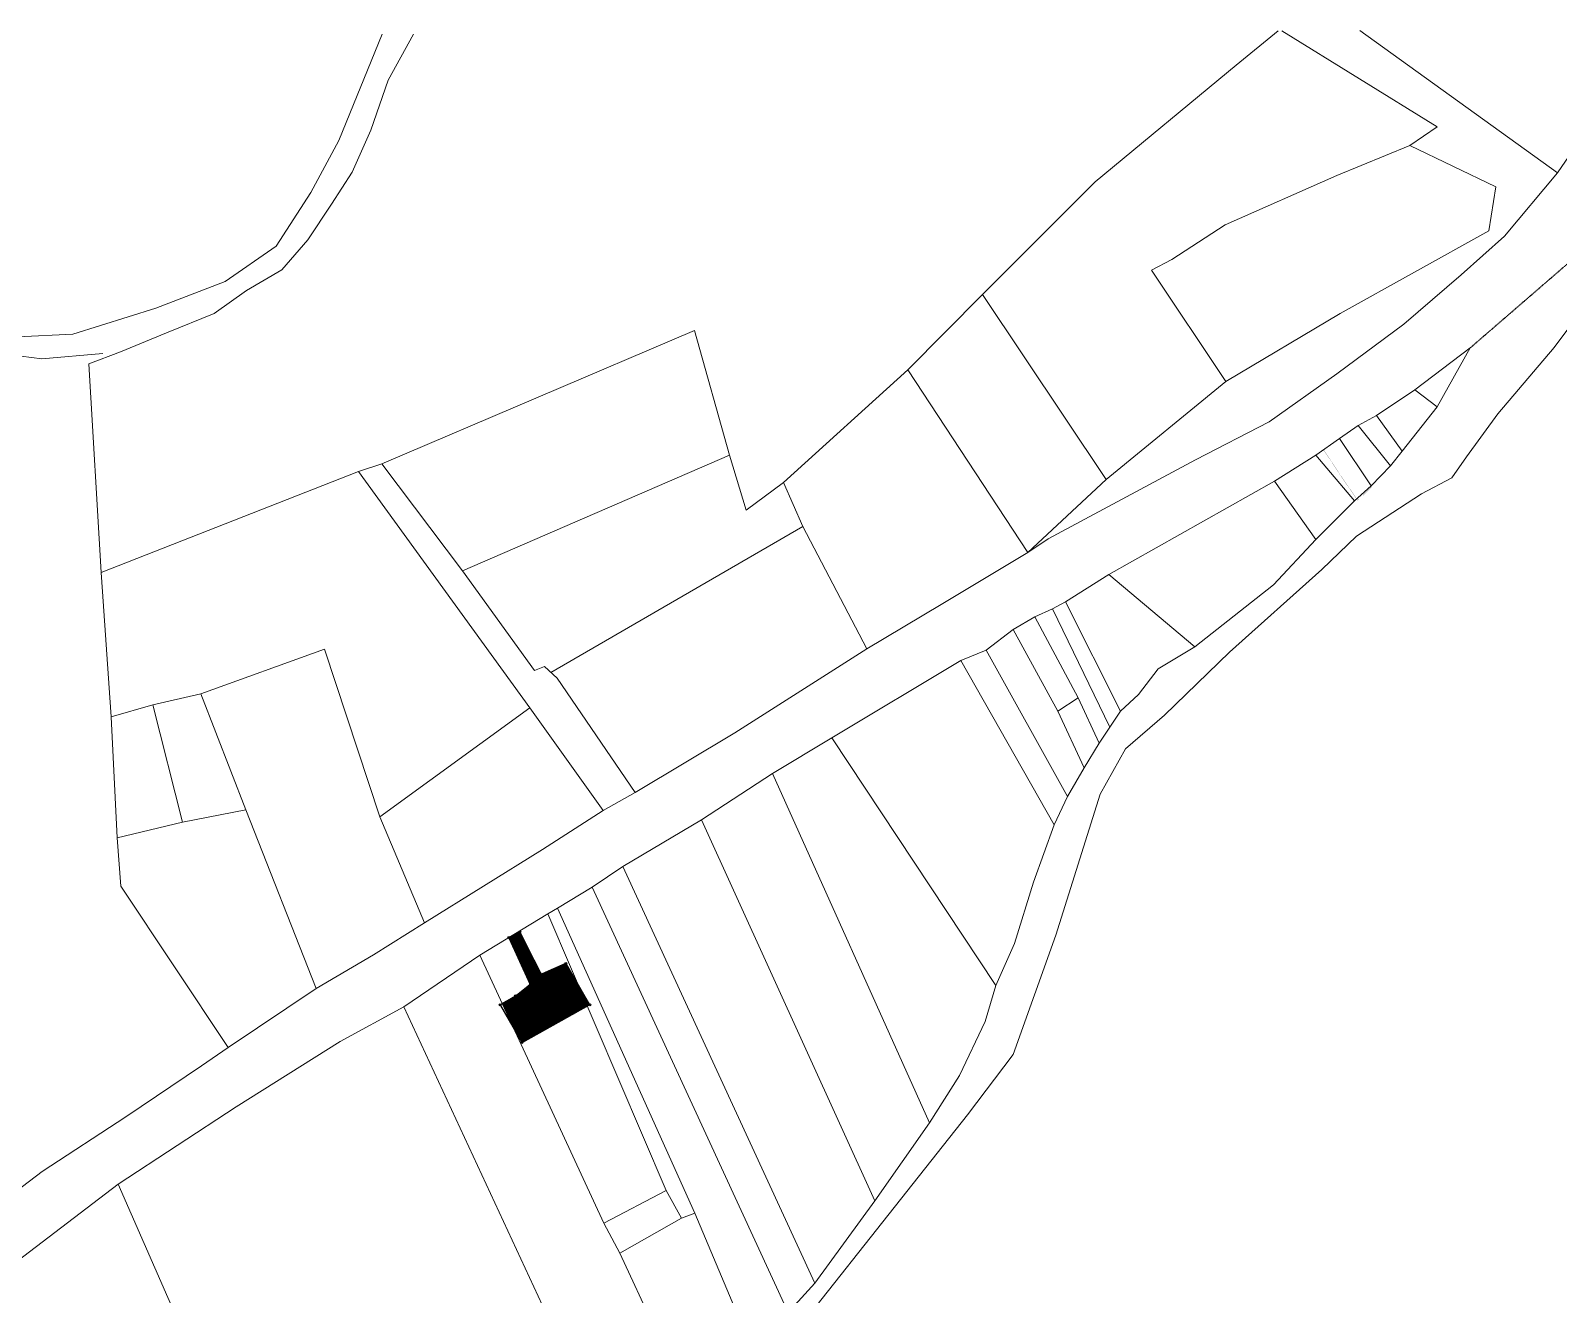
# Model space of a CAD drawing. Header units: metres. Extents: x 610261 to 617471, y 1314831 to 1317846.
# Drawn here: x 616085 to 616857, y 1317030 to 1317668 of the extents above; entities that cross this region are included whole.
import ezdxf

# ---------------------------------------------------------------- set-up
doc = ezdxf.new("R2010")
doc.units = ezdxf.units.M
doc.linetypes.add('HIDDEN', pattern=[0.375, 0.25, -0.125])
for name, color, linetype in [('2', 1, 'Continuous'), ('3', 7, 'Continuous'), ('CVL_CUADCON_LIN', 8, 'Continuous')]:
    doc.layers.add(name, color=color, linetype=linetype)

# ---------------------------------------------------------------- blocks, each defined once
blk = doc.blocks.new('01')
for points in [[(-40.68, 33.52), (-30.18, 10.61)], [(-35.72, 36.61), (-40.44, 34.2)], [(-24.64, 15.88), (-35.05, 36.39)], [(-12.51, 20.67), (-23.95, 15.64)], [(-0.25, 0.43), (-11.8, 20.44)], [(-30.37, 9.86), (-37.06, 4.78)], [(-37.89, 4.23), (-44.8, 0.28)], [(-44.98, -0.4), (-34.54, -18.62)], [(-33.86, -18.8), (-0.43, -0.25)]]:
    blk.add_lwpolyline(points)
for centre in [(-40.89, 33.98), (-35.27, 36.84), (-24.41, 15.44), (-12.05, 20.87), (-29.97, 10.16), (-45.23, 0.04), (-37.46, 4.47), (0, 0), (-34.29, -19.05)]:
    blk.add_circle(centre, 0.5)

msp = doc.modelspace()

# ---------------------------------------------------------------- hatches: boundary and pattern name
at = {"layer": 'CVL_CUADCON_LIN', "lineweight": 0, "ltscale": 0.5}
h = msp.add_hatch(dxfattribs=at)
h.set_pattern_fill('ANSI31', color=256, style=0)
h.set_pattern_definition([(45, (4512.14355, -10.07333), (-0.088388347648, 0.088388347648), [])])
h.paths.add_polyline_path([(616355.85137, 1317196.35283, -0.446645397), (616355.14364, 1317196.58463), (616343.7004, 1317191.55445, -0.103909677), (616343.74267, 1317191.35324, -1), (616342.74267, 1317191.35324, -0.282428284), (616343.01634, 1317191.79908), (616332.60491, 1317212.3076, -0.413730849), (616331.93311, 1317212.52637), (616327.21114, 1317210.11941, -0.118400815), (616327.26567, 1317209.89234, -0.293281878), (616326.97396, 1317209.43779), (616337.47149, 1317186.52839, -0.546453278), (616338.17977, 1317186.07384, -0.718416283), (616337.28163, 1317185.77137), (616330.59291, 1317180.69, -0.163862342), (616330.69477, 1317180.38754, -0.769293036), (616329.76053, 1317180.13968), (616323.48179, 1317176.55596), (616329.38744, 1317163.79365), (616333.1103, 1317157.29607, -0.418079272), (616333.79595, 1317157.10507), (616367.2143, 1317175.67181, -0.127463911), (616367.15137, 1317175.91464, -0.267949124), (616367.40137, 1317176.34765)])
h.paths.add_polyline_path([(616351.7437, 1317206.77239), (616385.15452, 1317129.0545), (616392.04479, 1317132.01662), (616358.63397, 1317209.73451)], flags=9)

# ---------------------------------------------------------------- linework, layer by layer
at = {"layer": '2', "linetype": 'Continuous', "lineweight": 0}
for p, q in [((616855.99955, 1317595.83567), (616756.22955, 1317667.65267)), ((616855.99955, 1317595.83567), (616890.09655, 1317645.60967)), ((616528.16055, 1317496.36267), (616565.80155, 1317534.44067)), ((616565.80155, 1317534.44067), (616628.19955, 1317441.08067)), ((616746.42555, 1317524.80667), (616688.71755, 1317490.56667)), ((616783.98555, 1317486.37867), (616811.95355, 1317507.43967)), ((616811.95355, 1317507.43967), (616795.40855, 1317477.72267)), ((616114.81255, 1317499.43067), (616121.05255, 1317394.19567)), ((616465.34855, 1317439.50867), (616528.16055, 1317496.36267)), ((616528.16055, 1317496.36267), (616588.78355, 1317404.27667)), ((616688.71755, 1317490.56667), (616628.19955, 1317441.08067)), ((616764.66355, 1317473.44067), (616783.98555, 1317486.37867)), ((616783.98555, 1317486.37867), (616795.40855, 1317477.72267)), ((616795.40855, 1317477.72267), (616777.60055, 1317455.37867)), ((616755.51155, 1317468.36967), (616764.66355, 1317473.44067)), ((616764.66355, 1317473.44067), (616777.60055, 1317455.37867)), ((616734.15455, 1317453.40067), (616746.10455, 1317461.77267)), ((616746.10455, 1317461.77267), (616755.51155, 1317468.36967)), ((616746.10455, 1317461.77267), (616762.08455, 1317437.86067)), ((616755.51155, 1317468.36967), (616771.74955, 1317448.01467)), ((616250.93055, 1317445.11867), (616262.62155, 1317448.91667)), ((616262.62155, 1317448.91667), (616303.46755, 1317394.98067)), ((616303.46755, 1317394.98067), (616438.17855, 1317453.26867)), ((616713.30855, 1317440.20967), (616734.15455, 1317453.40067)), ((616734.15455, 1317453.40067), (616753.69255, 1317430.24567)), ((616121.05255, 1317394.19567), (616250.93055, 1317445.11867)), ((616250.93055, 1317445.11867), (616337.43655, 1317325.80267)), ((616465.34855, 1317439.50867), (616475.23355, 1317417.38367)), ((616628.19955, 1317441.08067), (616588.78355, 1317404.27667)), ((616629.67255, 1317393.04167), (616713.30855, 1317440.20967)), ((616713.30855, 1317440.20967), (616734.10955, 1317410.69967)), ((616762.08455, 1317437.86067), (616753.69255, 1317430.24567)), ((616753.69255, 1317430.24567), (616734.10955, 1317410.69967)), ((616347.99955, 1317343.70867), (616475.23355, 1317417.38367)), ((616475.23355, 1317417.38367), (616507.43355, 1317355.57867)), ((616588.78355, 1317404.27667), (616598.95255, 1317411.12567)), ((616121.05255, 1317394.19567), (616126.05655, 1317321.24167)), ((616607.81055, 1317379.34367), (616629.67255, 1317393.04167)), ((616673.07855, 1317356.63967), (616629.67255, 1317393.04167)), ((616601.20255, 1317375.79367), (616607.81055, 1317379.34367)), ((616607.81055, 1317379.34367), (616635.44355, 1317324.15267)), ((616581.37455, 1317365.39767), (616592.30555, 1317371.73867)), ((616592.30555, 1317371.73867), (616601.20255, 1317375.79367)), ((616614.10955, 1317330.78867), (616592.30555, 1317371.73867)), ((616601.20255, 1317375.79367), (616630.09955, 1317316.02667)), ((616567.64455, 1317354.99367), (616581.37455, 1317365.39767)), ((616581.37455, 1317365.39767), (616603.94155, 1317324.19267)), ((616233.81355, 1317355.41867), (616171.29155, 1317332.87667)), ((616261.67055, 1317270.74367), (616233.81355, 1317355.41867)), ((616554.93555, 1317349.67267), (616567.64455, 1317354.99367)), ((616567.64455, 1317354.99367), (616608.72155, 1317280.97767)), ((616489.85555, 1317310.61267), (616554.93555, 1317349.67267)), ((616554.93555, 1317349.67267), (616602.10155, 1317266.75267)), ((616351.17155, 1317340.78167), (616390.48955, 1317283.03467)), ((616171.29155, 1317332.87667), (616147.15055, 1317327.31567)), ((616194.09455, 1317274.38767), (616171.29155, 1317332.87667)), ((616603.94155, 1317324.19267), (616614.10955, 1317330.78867)), ((616624.75555, 1317307.89967), (616614.10955, 1317330.78867)), ((616147.15055, 1317327.31567), (616126.05655, 1317321.24167)), ((616162.07655, 1317268.07467), (616147.15055, 1317327.31567)), ((616261.67055, 1317270.74367), (616337.43655, 1317325.80267)), ((616337.43655, 1317325.80267), (616374.47355, 1317273.90467)), ((616603.94155, 1317324.19267), (616617.12055, 1317295.45467)), ((616635.44355, 1317324.15267), (616624.75555, 1317307.89967)), ((616126.05655, 1317321.24167), (616129.04055, 1317260.23667)), ((616459.85755, 1317292.60467), (616489.85555, 1317310.61267)), ((616489.85555, 1317310.61267), (616572.54655, 1317185.70967)), ((616624.75555, 1317307.89967), (616617.12055, 1317295.45467)), ((616424.01055, 1317269.26667), (616459.85755, 1317292.60467)), ((616459.85755, 1317292.60467), (616539.19155, 1317116.36467)), ((616617.12055, 1317295.45467), (616608.72155, 1317280.97767)), ((616374.47355, 1317273.90467), (616390.48955, 1317283.03467)), ((616608.72155, 1317280.97767), (616602.10155, 1317266.75267)), ((616162.07655, 1317268.07467), (616194.09455, 1317274.38767)), ((616194.09455, 1317274.38767), (616229.56755, 1317184.11267)), ((616284.22555, 1317217.33967), (616261.67055, 1317270.74367)), ((616384.35255, 1317245.67867), (616424.01055, 1317269.26667)), ((616424.01055, 1317269.26667), (616511.45755, 1317077.00267)), ((616129.04055, 1317260.23667), (616162.07655, 1317268.07467)), ((616368.84355, 1317235.27767), (616384.35255, 1317245.67867)), ((616384.35255, 1317245.67867), (616481.18055, 1317035.35667)), ((616351.30255, 1317224.62567), (616368.84355, 1317235.27767)), ((616368.84355, 1317235.27767), (616467.69955, 1317020.63167)), ((616346.47255, 1317221.83567), (616351.30255, 1317224.62567)), ((616351.30255, 1317224.62567), (616420.75155, 1317070.76367)), ((616312.15355, 1317201.03667), (616346.47255, 1317221.83567)), ((616346.47255, 1317221.83567), (616406.28255, 1317082.21967)), ((616273.76355, 1317174.90567), (616312.15355, 1317201.03667)), ((616312.15355, 1317201.03667), (616374.76155, 1317065.73867)), ((616185.07555, 1317154.43167), (616229.56755, 1317184.11267)), ((616343.72255, 1317024.09367), (616273.76355, 1317174.90567)), ((616539.19155, 1317116.36467), (616511.45755, 1317077.00267)), ((616129.61855, 1317085.36767), (616196.52855, 1316933.28767)), ((616374.76155, 1317065.73867), (616406.28255, 1317082.21967)), ((616406.28255, 1317082.21967), (616413.88955, 1317068.23067)), ((616511.45755, 1317077.00267), (616481.18055, 1317035.35667)), ((616420.75155, 1317070.76367), (616449.64155, 1317002.10067)), ((616374.76155, 1317065.73867), (616382.87555, 1317050.47767)), ((616382.87555, 1317050.47767), (616420.89755, 1316968.84067)), ((616481.18055, 1317035.35667), (616467.69955, 1317020.63167))]:
    msp.add_line(p, q, dxfattribs=at)
for points in [[(616051.05955, 1317511.71167), (616106.69855, 1317514.43667), (616148.63255, 1317527.59967), (616183.70655, 1317541.02567), (616209.38555, 1317558.78567), (616226.94455, 1317585.95967), (616240.94555, 1317612.12167), (616262.84055, 1317665.81867)], [(616278.59855, 1317665.87767), (616265.87555, 1317642.59067), (616257.21055, 1317617.43867), (616247.78755, 1317596.09967), (616237.35455, 1317580.10067), (616225.39455, 1317562.06967), (616212.16755, 1317546.83567), (616194.37255, 1317536.43767), (616178.10055, 1317524.76667), (616153.95455, 1317515.13967), (616130.82455, 1317505.50967), (616114.81255, 1317499.43067)], [(616565.80155, 1317534.44067), (616622.77155, 1317591.30267), (616693.96755, 1317650.18067), (616715.08655, 1317667.49967)], [(616716.85755, 1317667.50667), (616795.30455, 1317619.04267), (616781.57555, 1317609.65567)], [(616781.57555, 1317609.65567), (616744.72055, 1317594.45167), (616688.29355, 1317569.61467), (616661.34455, 1317552.11067), (616651.17655, 1317546.78667), (616688.71755, 1317490.56667)], [(616781.57555, 1317609.65567), (616824.99655, 1317588.75767), (616821.41655, 1317566.64967), (616746.42555, 1317524.80667)], [(616598.95255, 1317411.12567), (616673.43255, 1317450.93567), (616710.54555, 1317470.20567), (616744.61455, 1317494.30767), (616778.43055, 1317519.42767), (616807.41955, 1317544.30067), (616829.28955, 1317563.84367), (616855.99955, 1317595.83567)], [(616875.24455, 1317535.57167), (616854.38155, 1317507.63967), (616825.89155, 1317474.12467), (616810.11755, 1317452.54167), (616802.73855, 1317441.87567), (616787.48655, 1317433.76167), (616754.69055, 1317412.45267), (616737.14255, 1317395.69967), (616690.60555, 1317353.82167), (616657.79855, 1317322.09167), (616637.96355, 1317305.08667), (616625.23655, 1317282.22767), (616602.80455, 1317211.08767), (616581.40155, 1317150.87667), (616558.24955, 1317120.40667), (616438.93655, 1316969.57967)], [(616262.62155, 1317448.91667), (616420.46155, 1317516.32467), (616438.17855, 1317453.26867)], [(616121.81755, 1317504.68467), (616091.07355, 1317501.92767), (616064.91055, 1317505.26467)], [(616762.08455, 1317437.86067), (616771.74955, 1317448.01467), (616777.60055, 1317455.37867)], [(616438.17855, 1317453.26867), (616446.53355, 1317425.55267), (616465.34855, 1317439.50867)], [(616734.10955, 1317410.69967), (616712.74455, 1317387.85267), (616673.07855, 1317356.63967)], [(616507.43355, 1317355.57867), (616545.05755, 1317377.89867), (616588.78355, 1317404.27667)], [(616303.46755, 1317394.98067), (616339.74255, 1317344.60867), (616344.82655, 1317346.63567), (616351.17155, 1317340.78167)], [(616390.48955, 1317283.03467), (616440.82455, 1317313.21667), (616507.43355, 1317355.57867)], [(616673.07855, 1317356.63967), (616654.52055, 1317345.47967), (616644.59855, 1317332.52867), (616635.44355, 1317324.15267)], [(616284.22555, 1317217.33967), (616343.71255, 1317254.37267), (616374.47355, 1317273.90467)], [(616602.10155, 1317266.75267), (616591.65555, 1317237.78967), (616581.96855, 1317206.79467), (616572.54655, 1317185.70967)], [(616129.04055, 1317260.23667), (616131.04755, 1317235.83467), (616185.07555, 1317154.43167)], [(616229.56755, 1317184.11267), (616258.54855, 1317201.10467), (616284.22555, 1317217.33967)], [(616572.54655, 1317185.70967), (616567.19155, 1317167.41667), (616554.20555, 1317140.23667), (616539.19155, 1317116.36467)], [(616129.61855, 1317085.36767), (616189.10955, 1317124.43467), (616241.73455, 1317157.40967), (616273.76355, 1317174.90567)], [(615987.52655, 1317014.37967), (616040.15555, 1317052.94667), (616091.26155, 1317091.77067), (616133.46455, 1317119.42167), (616171.60055, 1317145.04467), (616185.07555, 1317154.43167)], [(615998.92555, 1316982.59367), (616065.54355, 1317036.64767), (616129.61855, 1317085.36767)], [(616382.87555, 1317050.47767), (616413.88955, 1317068.23067), (616420.75155, 1317070.76367)]]:
    msp.add_lwpolyline(points, dxfattribs=at)
at = {"layer": '3', "linetype": 'HIDDEN', "lineweight": 0}
msp.add_lwpolyline([(616811.95355, 1317507.43967), (616868.91555, 1317556.67667), (616905.30255, 1317610.51467), (616920.57255, 1317636.16667)], dxfattribs=at)
at = {"layer": 'CVL_CUADCON_LIN', "lineweight": 0, "ltscale": 0.5, "const_width": 0.08, "flags": 128}
for points in [[(616737.91448, 1317456.03483), (616746.10455, 1317461.77267), (616762.34053, 1317437.44254), (616755.17608, 1317430.4661)], [(616746.10455, 1317461.77267), (616737.91448, 1317456.03483), (616755.17608, 1317430.4661), (616762.34053, 1317437.44254)]]:
    msp.add_lwpolyline(points, close=True, dxfattribs=at)
msp.add_lwpolyline([(616746.10455, 1317461.77267), (616737.91448, 1317456.03483)], dxfattribs=at)
at = {"layer": 'CVL_CUADCON_LIN', "lineweight": 0, "ltscale": 0.5, "flags": 128}
msp.add_lwpolyline([(616367.65137, 1317175.91464), (616355.60137, 1317196.78584), (616343.24267, 1317191.35324), (616332.37857, 1317212.75344), (616326.76567, 1317209.89234), (616337.67977, 1317186.07384), (616330.19477, 1317180.38754), (616322.42177, 1317175.95094), (616333.35887, 1317156.86224)], close=True, dxfattribs=at)

# ---------------------------------------------------------------- block references
at = {"lineweight": 0}
msp.add_blockref('01', (616367.65137, 1317175.91464), dxfattribs=at)

doc.saveas('drawing.dxf')
